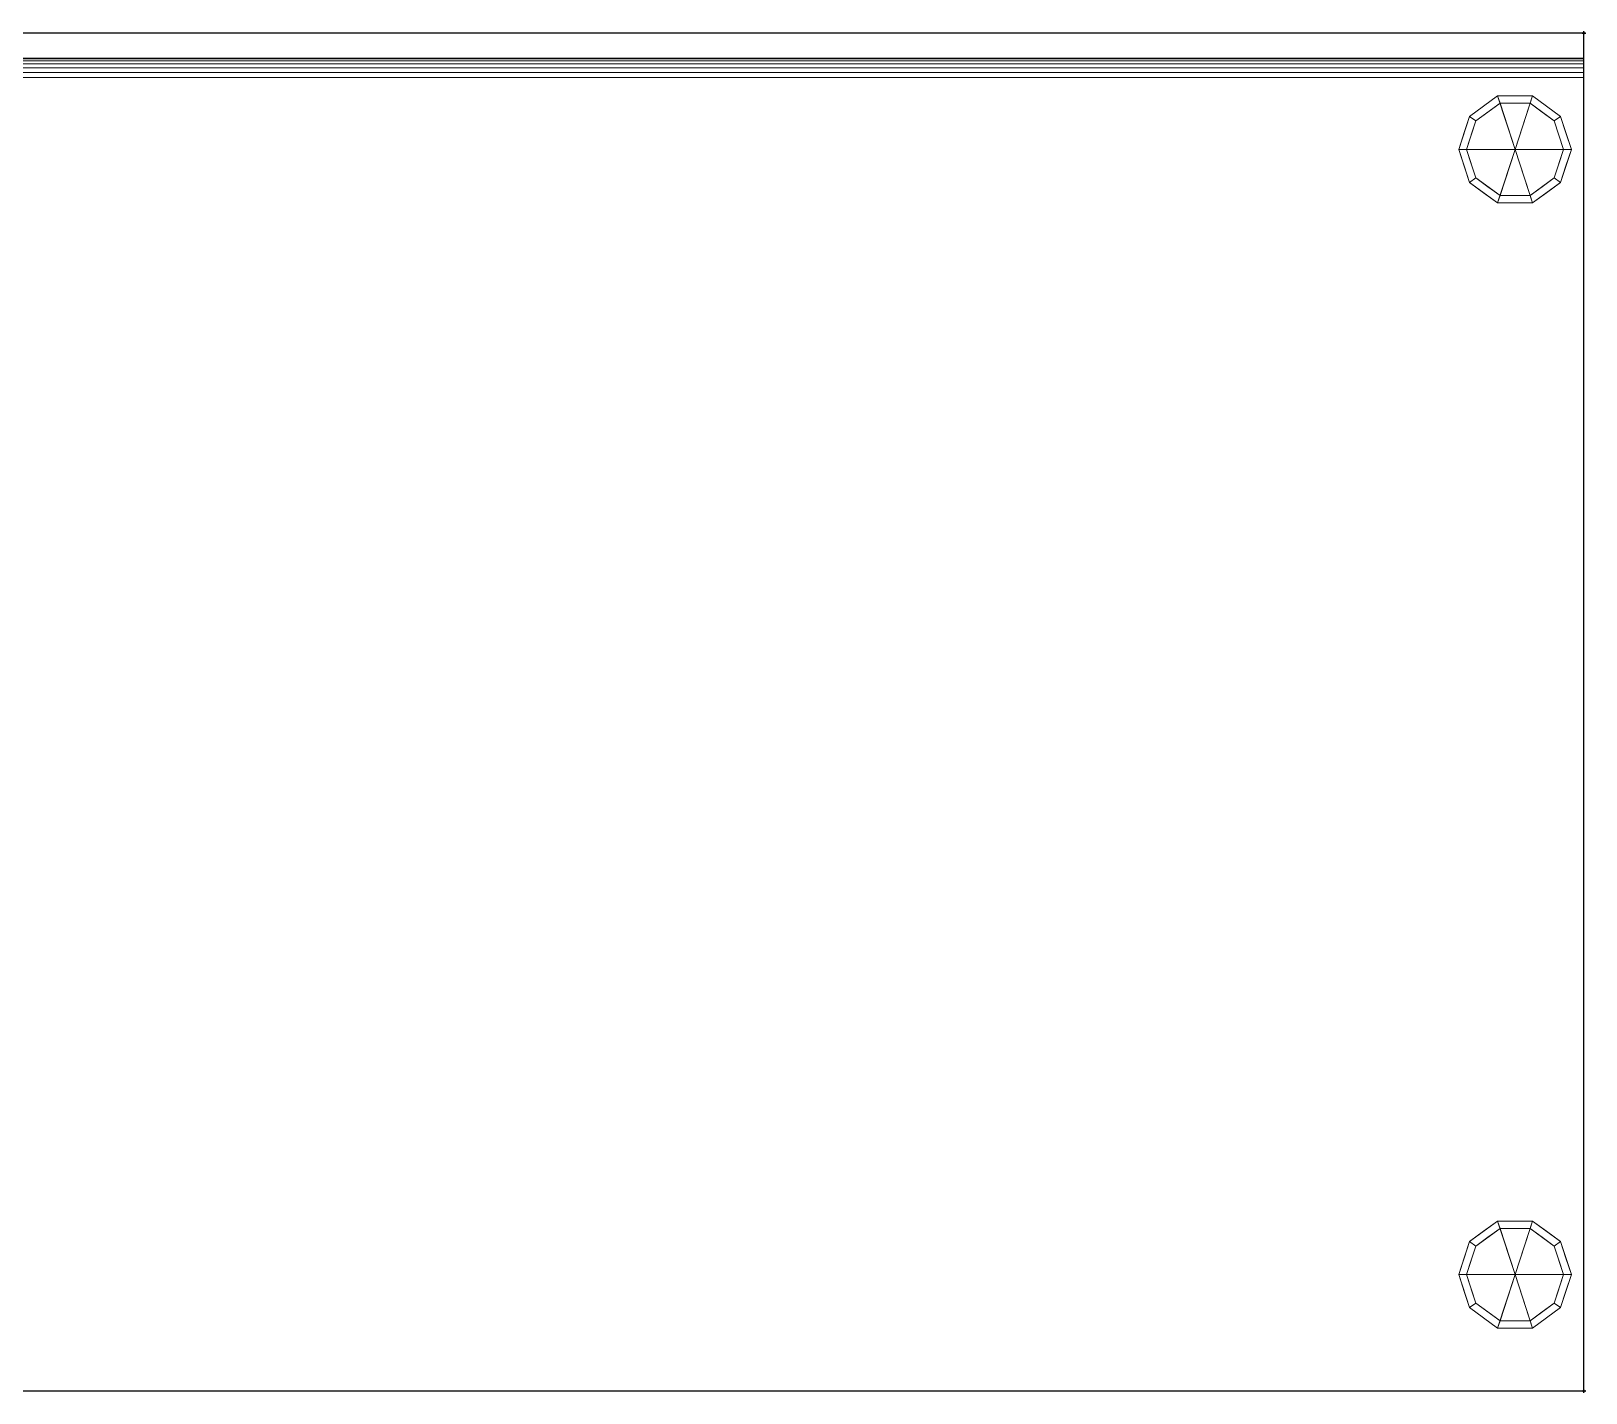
# Model space of a CAD drawing. Header units: millimetres. Extents: x -1 to 1601, y -701 to 1.
# Drawn here: x 800 to 1601, y -701 to 1 of the extents above; entities that cross this region are included whole.
import ezdxf

# ---------------------------------------------------------------- set-up
doc = ezdxf.new("R2010")
doc.units = ezdxf.units.MM
doc.header["$PDMODE"] = 34
for name, color, linetype in [('IQ_200_2D', 1, 'Continuous'), ('IQ_200_3D', 1, 'Continuous'), ('IQ_204_2D', 7, 'Continuous'), ('IQ_INS_3D', 3, 'Continuous')]:
    doc.layers.add(name, color=color, linetype=linetype)

msp = doc.modelspace()

# ---------------------------------------------------------------- linework, layer by layer
at = {"layer": 'IQ_200_2D'}
for p, q in [((1600, -700), (1600, 0)), ((1600, 0), (0, 0)), ((0, -700), (1600, -700))]:
    msp.add_line(p, q, dxfattribs=at)
at = {"layer": 'IQ_204_2D', "ltscale": 10}
msp.add_line((0, -13), (1600, -13), dxfattribs=at)
at = {"layer": 'IQ_INS_3D'}
for p in [(1600, 0), (1600, -700)]:
    msp.add_point(p, dxfattribs=at)

# ---------------------------------------------------------------- meshes
at = {"layer": 'IQ_200_3D', "lineweight": 18}
mesh = msp.add_polyface(dxfattribs=at)
corners = [(1600, -700, 850), (0, -700, 850), (0, 0, 850), (1600, 0, 850)]
mesh.append_faces([[corners[k] for k in face] for face in [(0, 1, 2, 3)]])
mesh = msp.add_polyface(dxfattribs=at)
corners = [(1600, 0, 850), (0, 0, 850), (0, 0, 1000), (1600, 0, 1000)]
mesh.append_faces([[corners[k] for k in face] for face in [(0, 1, 2, 3)]])
mesh = msp.add_polyface(dxfattribs=at)
corners = [(1600, 0, 1000), (0, 0, 1000), (0, -13, 1000), (1600, -13, 1000)]
mesh.append_faces([[corners[k] for k in face] for face in [(0, 1, 2, 3)]])
mesh = msp.add_polyface(dxfattribs=at)
corners = [(1600, -23, 900), (1600, -700, 900), (1600, -700, 850), (1600, 0, 850), (1600, 0, 1000), (1600, -13, 1000), (1600, -13, 910), (1600, -13.34, 907.41), (1600, -14.34, 905), (1600, -15.93, 902.93), (1600, -18, 901.34), (1600, -20.41, 900.34)]
mesh.append_faces([[corners[k] for k in face] for face in [(7, 3, 6)]], dxfattribs={"vtx0": -1, "vtx1": -1})
mesh.append_faces([[corners[k] for k in face] for face in [(3, 7, 8), (3, 8, 9)]], dxfattribs={"vtx0": -1, "vtx2": -1})
mesh.append_faces([[corners[k] for k in face] for face in [(10, 11, 3), (9, 10, 3), (11, 0, 3)]], dxfattribs={"vtx1": -1, "vtx2": -1})
mesh.append_faces([[corners[k] for k in face] for face in [(4, 5, 6, 3)]], dxfattribs={"vtx2": -1})
mesh.append_faces([[corners[k] for k in face] for face in [(0, 1, 2, 3)]], dxfattribs={"vtx3": -1})
mesh = msp.add_polyface(dxfattribs=at)
corners = [(1600, -13, 1000), (0, -13, 1000), (0, -13, 910), (1600, -13, 910)]
mesh.append_faces([[corners[k] for k in face] for face in [(0, 1, 2, 3)]])
mesh = msp.add_polyface(dxfattribs=at)
corners = [(1600, -23, 900), (1600, -20.41, 900.34), (1600, -18, 901.34), (1600, -15.93, 902.93), (1600, -14.34, 905), (1600, -13.34, 907.41), (1600, -13, 910), (0, -13, 910), (0, -13.34, 907.41), (0, -14.34, 905), (0, -15.93, 902.93), (0, -18, 901.34), (0, -20.41, 900.34), (0, -23, 900)]
mesh.append_faces([[corners[k] for k in face] for face in [(8, 5, 6, 7)]], dxfattribs={"vtx0": -1})
mesh.append_faces([[corners[k] for k in face] for face in [(9, 4, 5, 8), (4, 9, 10, 3), (12, 1, 2, 11), (3, 10, 11, 2)]], dxfattribs={"vtx0": -1, "vtx2": -1})
mesh.append_faces([[corners[k] for k in face] for face in [(13, 0, 1, 12)]], dxfattribs={"vtx2": -1})
mesh = msp.add_polyface(dxfattribs=at)
corners = [(1600, -23, 900), (0, -23, 900), (0, -700, 900), (1600, -700, 900)]
mesh.append_faces([[corners[k] for k in face] for face in [(0, 1, 2, 3)]])
mesh = msp.add_polyface(dxfattribs=at)
corners = [(1564.5, -60, 850), (1593.5, -60, 850), (1587.96, -42.95, 850), (1573.46, -32.42, 850), (1555.54, -32.42, 850), (1541.04, -42.95, 850), (1535.5, -60, 850)]
mesh.append_faces([[corners[k] for k in face] for face in [(0, 4, 5, 6)]], dxfattribs={"vtx0": -1})
mesh.append_faces([[corners[k] for k in face] for face in [(0, 3, 4)]], dxfattribs={"vtx0": -1, "vtx2": -1})
mesh.append_faces([[corners[k] for k in face] for face in [(0, 1, 2, 3)]], dxfattribs={"vtx3": -1})
mesh = msp.add_polyface(dxfattribs=at)
corners = [(1535.5, -60, 850), (1541.04, -42.95, 850), (1555.54, -32.42, 850), (1573.46, -32.42, 850), (1587.96, -42.95, 850), (1593.5, -60, 850), (1593.5, -60, 75), (1587.96, -42.95, 75), (1573.46, -32.42, 75), (1555.54, -32.42, 75), (1541.04, -42.95, 75), (1535.5, -60, 75), (1590.51, -50.81, 850), (1590.73, -51.48, 75), (1580.71, -37.69, 850), (1580.71, -37.69, 75), (1564.5, -32.42, 850), (1564.5, -32.42, 75), (1548.29, -37.69, 850), (1548.29, -37.69, 75), (1538.49, -50.81, 850), (1538.27, -51.48, 75)]
mesh.append_faces([[corners[k] for k in face] for face in [(13, 5, 6), (0, 21, 11)]], dxfattribs={"vtx0": -1})
mesh.append_faces([[corners[k] for k in face] for face in [(7, 12, 13), (5, 13, 12)]], dxfattribs={"vtx0": -1, "vtx1": -1})
mesh.append_faces([[corners[k] for k in face] for face in [(20, 10, 21), (14, 15, 8, 3), (4, 7, 15, 14), (7, 4, 12), (16, 17, 9, 2), (18, 19, 10, 1), (19, 18, 2, 9), (17, 16, 3, 8)]], dxfattribs={"vtx0": -1, "vtx2": -1})
mesh.append_faces([[corners[k] for k in face] for face in [(20, 1, 10), (0, 20, 21)]], dxfattribs={"vtx1": -1, "vtx2": -1})
mesh = msp.add_polyface(dxfattribs=at)
corners = [(1535.5, -60, 75), (1541.04, -42.95, 75), (1555.54, -32.42, 75), (1573.46, -32.42, 75), (1587.96, -42.95, 75), (1593.5, -60, 75), (1589.5, -60, 75), (1584.73, -45.31, 75), (1572.23, -36.22, 75), (1556.77, -36.22, 75), (1544.27, -45.31, 75), (1539.5, -60, 75)]
mesh.append_faces([[corners[k] for k in face] for face in [(10, 1, 2, 9)]], dxfattribs={"vtx0": -1, "vtx2": -1})
mesh.append_faces([[corners[k] for k in face] for face in [(6, 7, 4, 5)]], dxfattribs={"vtx1": -1})
mesh.append_faces([[corners[k] for k in face] for face in [(8, 9, 2, 3), (7, 8, 3, 4)]], dxfattribs={"vtx1": -1, "vtx3": -1})
mesh.append_faces([[corners[k] for k in face] for face in [(11, 0, 1, 10)]], dxfattribs={"vtx2": -1})
mesh = msp.add_polyface(dxfattribs=at)
corners = [(1539.5, -60, 75), (1544.27, -45.31, 75), (1556.77, -36.22, 75), (1572.23, -36.22, 75), (1584.73, -45.31, 75), (1589.5, -60, 75), (1589.5, -60, 0), (1584.73, -45.31, 0), (1572.23, -36.22, 0), (1556.77, -36.22, 0), (1544.27, -45.31, 0), (1539.5, -60, 0), (1578.48, -40.76, 75), (1578.48, -40.76, 0), (1587.11, -52.65, 75), (1587.11, -52.65, 0), (1564.5, -36.22, 75), (1564.5, -36.22, 0), (1550.52, -40.76, 0), (1550.52, -40.76, 75), (1542.59, -50.5, 0), (1541.89, -52.65, 75), (1541.04, -55.25, 0)]
mesh.append_faces([[corners[k] for k in face] for face in [(15, 14, 5, 6)]], dxfattribs={"vtx0": -1})
mesh.append_faces([[corners[k] for k in face] for face in [(1, 20, 21), (21, 22, 0), (20, 1, 10)]], dxfattribs={"vtx0": -1, "vtx1": -1})
mesh.append_faces([[corners[k] for k in face] for face in [(14, 15, 7, 4), (21, 20, 22)]], dxfattribs={"vtx0": -1, "vtx2": -1})
mesh.append_faces([[corners[k] for k in face] for face in [(3, 12, 13, 8), (7, 13, 12, 4), (18, 10, 1, 19), (17, 9, 2, 16), (9, 18, 19, 2), (16, 3, 8, 17)]], dxfattribs={"vtx1": -1, "vtx3": -1})
mesh.append_faces([[corners[k] for k in face] for face in [(22, 11, 0)]], dxfattribs={"vtx2": -1})
mesh = msp.add_polyface(dxfattribs=at)
corners = [(1539.5, -60, 0), (1544.27, -45.31, 0), (1556.77, -36.22, 0), (1572.23, -36.22, 0), (1584.73, -45.31, 0), (1589.5, -60, 0), (1564.5, -60, 0)]
mesh.append_faces([[corners[k] for k in face] for face in [(1, 2, 6, 0)]], dxfattribs={"vtx1": -1})
mesh.append_faces([[corners[k] for k in face] for face in [(2, 3, 6)]], dxfattribs={"vtx1": -1, "vtx2": -1})
mesh.append_faces([[corners[k] for k in face] for face in [(4, 5, 6, 3)]], dxfattribs={"vtx2": -1})
mesh = msp.add_polyface(dxfattribs=at)
corners = [(1564.5, -60, 850), (1535.5, -60, 850), (1541.04, -77.05, 850), (1555.54, -87.58, 850), (1573.46, -87.58, 850), (1587.96, -77.05, 850), (1593.5, -60, 850)]
mesh.append_faces([[corners[k] for k in face] for face in [(0, 4, 5, 6)]], dxfattribs={"vtx0": -1})
mesh.append_faces([[corners[k] for k in face] for face in [(4, 0, 3)]], dxfattribs={"vtx0": -1, "vtx1": -1})
mesh.append_faces([[corners[k] for k in face] for face in [(0, 1, 2, 3)]], dxfattribs={"vtx3": -1})
mesh = msp.add_polyface(dxfattribs=at)
corners = [(1593.5, -60, 850), (1587.96, -77.05, 850), (1573.46, -87.58, 850), (1555.54, -87.58, 850), (1541.04, -77.05, 850), (1535.5, -60, 850), (1535.5, -60, 75), (1541.04, -77.05, 75), (1555.54, -87.58, 75), (1573.46, -87.58, 75), (1587.96, -77.05, 75), (1593.5, -60, 75), (1538.49, -69.19, 75), (1538.27, -68.52, 850), (1548.29, -82.31, 850), (1548.29, -82.31, 75), (1564.5, -87.58, 850), (1564.5, -87.58, 75), (1580.71, -82.31, 850), (1580.71, -82.31, 75), (1590.51, -69.19, 850), (1590.73, -68.52, 75)]
mesh.append_faces([[corners[k] for k in face] for face in [(6, 13, 5)]], dxfattribs={"vtx0": -1})
mesh.append_faces([[corners[k] for k in face] for face in [(7, 4, 12), (1, 10, 20)]], dxfattribs={"vtx0": -1, "vtx1": -1})
mesh.append_faces([[corners[k] for k in face] for face in [(14, 15, 8, 3), (4, 7, 15, 14), (12, 4, 13), (10, 1, 18, 19), (20, 10, 21), (2, 9, 19, 18), (9, 2, 16)]], dxfattribs={"vtx0": -1, "vtx2": -1})
mesh.append_faces([[corners[k] for k in face] for face in [(6, 12, 13), (0, 20, 21), (8, 17, 3)]], dxfattribs={"vtx1": -1, "vtx2": -1})
mesh.append_faces([[corners[k] for k in face] for face in [(17, 9, 16, 3)]], dxfattribs={"vtx1": -1, "vtx3": -1})
mesh.append_faces([[corners[k] for k in face] for face in [(21, 11, 0)]], dxfattribs={"vtx2": -1})
mesh = msp.add_polyface(dxfattribs=at)
corners = [(1593.5, -60, 75), (1587.96, -77.05, 75), (1573.46, -87.58, 75), (1555.54, -87.58, 75), (1541.04, -77.05, 75), (1535.5, -60, 75), (1539.5, -60, 75), (1544.27, -74.69, 75), (1556.77, -83.78, 75), (1572.23, -83.78, 75), (1584.73, -74.69, 75), (1589.5, -60, 75)]
mesh.append_faces([[corners[k] for k in face] for face in [(1, 10, 11, 0)]], dxfattribs={"vtx0": -1})
mesh.append_faces([[corners[k] for k in face] for face in [(3, 8, 9, 2), (2, 9, 10, 1)]], dxfattribs={"vtx0": -1, "vtx2": -1})
mesh.append_faces([[corners[k] for k in face] for face in [(3, 4, 7, 8)]], dxfattribs={"vtx1": -1, "vtx3": -1})
mesh.append_faces([[corners[k] for k in face] for face in [(4, 5, 6, 7)]], dxfattribs={"vtx3": -1})
mesh = msp.add_polyface(dxfattribs=at)
corners = [(1589.5, -60, 75), (1584.73, -74.69, 75), (1572.23, -83.78, 75), (1556.77, -83.78, 75), (1544.27, -74.69, 75), (1539.5, -60, 75), (1539.5, -60, 0), (1544.27, -74.69, 0), (1556.77, -83.78, 0), (1572.23, -83.78, 0), (1584.73, -74.69, 0), (1589.5, -60, 0), (1542.59, -69.5, 75), (1541.89, -67.35, 0), (1550.52, -79.24, 0), (1550.52, -79.24, 75), (1564.5, -83.78, 75), (1564.5, -83.78, 0), (1578.48, -79.24, 0), (1578.48, -79.24, 75), (1586.41, -69.5, 0), (1587.11, -67.35, 75), (1541.04, -64.75, 75), (1587.96, -64.75, 0)]
mesh.append_faces([[corners[k] for k in face] for face in [(7, 12, 13), (21, 23, 0), (1, 20, 21), (20, 1, 10)]], dxfattribs={"vtx0": -1, "vtx1": -1})
mesh.append_faces([[corners[k] for k in face] for face in [(13, 12, 22), (7, 4, 12), (21, 20, 23)]], dxfattribs={"vtx0": -1, "vtx2": -1})
mesh.append_faces([[corners[k] for k in face] for face in [(6, 13, 22)]], dxfattribs={"vtx1": -1, "vtx2": -1})
mesh.append_faces([[corners[k] for k in face] for face in [(15, 4, 7, 14), (3, 15, 14, 8), (17, 9, 2, 16), (19, 2, 9, 18), (18, 10, 1, 19), (16, 3, 8, 17)]], dxfattribs={"vtx1": -1, "vtx3": -1})
mesh.append_faces([[corners[k] for k in face] for face in [(22, 5, 6), (23, 11, 0)]], dxfattribs={"vtx2": -1})
mesh = msp.add_polyface(dxfattribs=at)
corners = [(1589.5, -60, 0), (1584.73, -74.69, 0), (1572.23, -83.78, 0), (1556.77, -83.78, 0), (1544.27, -74.69, 0), (1539.5, -60, 0), (1564.5, -60, 0)]
mesh.append_faces([[corners[k] for k in face] for face in [(3, 6, 2)]], dxfattribs={"vtx0": -1, "vtx1": -1})
mesh.append_faces([[corners[k] for k in face] for face in [(1, 2, 6, 0)]], dxfattribs={"vtx1": -1})
mesh.append_faces([[corners[k] for k in face] for face in [(4, 5, 6, 3)]], dxfattribs={"vtx2": -1})
mesh = msp.add_polyface(dxfattribs=at)
corners = [(1564.5, -640, 850), (1593.5, -640, 850), (1587.96, -622.95, 850), (1573.46, -612.42, 850), (1555.54, -612.42, 850), (1541.04, -622.95, 850), (1535.5, -640, 850)]
mesh.append_faces([[corners[k] for k in face] for face in [(0, 4, 5, 6)]], dxfattribs={"vtx0": -1})
mesh.append_faces([[corners[k] for k in face] for face in [(0, 3, 4)]], dxfattribs={"vtx0": -1, "vtx2": -1})
mesh.append_faces([[corners[k] for k in face] for face in [(0, 1, 2, 3)]], dxfattribs={"vtx3": -1})
mesh = msp.add_polyface(dxfattribs=at)
corners = [(1535.5, -640, 850), (1541.04, -622.95, 850), (1555.54, -612.42, 850), (1573.46, -612.42, 850), (1587.96, -622.95, 850), (1593.5, -640, 850), (1593.5, -640, 75), (1587.96, -622.95, 75), (1573.46, -612.42, 75), (1555.54, -612.42, 75), (1541.04, -622.95, 75), (1535.5, -640, 75), (1590.51, -630.81, 850), (1590.73, -631.48, 75), (1580.71, -617.69, 850), (1580.71, -617.69, 75), (1564.5, -612.42, 850), (1564.5, -612.42, 75), (1548.29, -617.69, 850), (1548.29, -617.69, 75), (1538.49, -630.81, 850), (1538.27, -631.48, 75)]
mesh.append_faces([[corners[k] for k in face] for face in [(13, 5, 6), (0, 21, 11)]], dxfattribs={"vtx0": -1})
mesh.append_faces([[corners[k] for k in face] for face in [(7, 12, 13), (5, 13, 12)]], dxfattribs={"vtx0": -1, "vtx1": -1})
mesh.append_faces([[corners[k] for k in face] for face in [(20, 10, 21), (14, 15, 8, 3), (4, 7, 15, 14), (7, 4, 12), (16, 17, 9, 2), (18, 19, 10, 1), (19, 18, 2, 9), (17, 16, 3, 8)]], dxfattribs={"vtx0": -1, "vtx2": -1})
mesh.append_faces([[corners[k] for k in face] for face in [(20, 1, 10), (0, 20, 21)]], dxfattribs={"vtx1": -1, "vtx2": -1})
mesh = msp.add_polyface(dxfattribs=at)
corners = [(1535.5, -640, 75), (1541.04, -622.95, 75), (1555.54, -612.42, 75), (1573.46, -612.42, 75), (1587.96, -622.95, 75), (1593.5, -640, 75), (1589.5, -640, 75), (1584.73, -625.31, 75), (1572.23, -616.22, 75), (1556.77, -616.22, 75), (1544.27, -625.31, 75), (1539.5, -640, 75)]
mesh.append_faces([[corners[k] for k in face] for face in [(10, 1, 2, 9)]], dxfattribs={"vtx0": -1, "vtx2": -1})
mesh.append_faces([[corners[k] for k in face] for face in [(6, 7, 4, 5)]], dxfattribs={"vtx1": -1})
mesh.append_faces([[corners[k] for k in face] for face in [(8, 9, 2, 3), (7, 8, 3, 4)]], dxfattribs={"vtx1": -1, "vtx3": -1})
mesh.append_faces([[corners[k] for k in face] for face in [(11, 0, 1, 10)]], dxfattribs={"vtx2": -1})
mesh = msp.add_polyface(dxfattribs=at)
corners = [(1539.5, -640, 75), (1544.27, -625.31, 75), (1556.77, -616.22, 75), (1572.23, -616.22, 75), (1584.73, -625.31, 75), (1589.5, -640, 75), (1589.5, -640, 0), (1584.73, -625.31, 0), (1572.23, -616.22, 0), (1556.77, -616.22, 0), (1544.27, -625.31, 0), (1539.5, -640, 0), (1578.48, -620.76, 75), (1578.48, -620.76, 0), (1587.11, -632.65, 75), (1587.11, -632.65, 0), (1564.5, -616.22, 75), (1564.5, -616.22, 0), (1550.52, -620.76, 0), (1550.52, -620.76, 75), (1542.59, -630.5, 0), (1541.89, -632.65, 75), (1541.04, -635.25, 0)]
mesh.append_faces([[corners[k] for k in face] for face in [(15, 14, 5, 6)]], dxfattribs={"vtx0": -1})
mesh.append_faces([[corners[k] for k in face] for face in [(1, 20, 21), (21, 22, 0), (20, 1, 10)]], dxfattribs={"vtx0": -1, "vtx1": -1})
mesh.append_faces([[corners[k] for k in face] for face in [(14, 15, 7, 4), (21, 20, 22)]], dxfattribs={"vtx0": -1, "vtx2": -1})
mesh.append_faces([[corners[k] for k in face] for face in [(3, 12, 13, 8), (7, 13, 12, 4), (18, 10, 1, 19), (17, 9, 2, 16), (9, 18, 19, 2), (16, 3, 8, 17)]], dxfattribs={"vtx1": -1, "vtx3": -1})
mesh.append_faces([[corners[k] for k in face] for face in [(22, 11, 0)]], dxfattribs={"vtx2": -1})
mesh = msp.add_polyface(dxfattribs=at)
corners = [(1539.5, -640, 0), (1544.27, -625.31, 0), (1556.77, -616.22, 0), (1572.23, -616.22, 0), (1584.73, -625.31, 0), (1589.5, -640, 0), (1564.5, -640, 0)]
mesh.append_faces([[corners[k] for k in face] for face in [(1, 2, 6, 0)]], dxfattribs={"vtx1": -1})
mesh.append_faces([[corners[k] for k in face] for face in [(2, 3, 6)]], dxfattribs={"vtx1": -1, "vtx2": -1})
mesh.append_faces([[corners[k] for k in face] for face in [(4, 5, 6, 3)]], dxfattribs={"vtx2": -1})
mesh = msp.add_polyface(dxfattribs=at)
corners = [(1564.5, -640, 850), (1535.5, -640, 850), (1541.04, -657.05, 850), (1555.54, -667.58, 850), (1573.46, -667.58, 850), (1587.96, -657.05, 850), (1593.5, -640, 850)]
mesh.append_faces([[corners[k] for k in face] for face in [(0, 4, 5, 6)]], dxfattribs={"vtx0": -1})
mesh.append_faces([[corners[k] for k in face] for face in [(4, 0, 3)]], dxfattribs={"vtx0": -1, "vtx1": -1})
mesh.append_faces([[corners[k] for k in face] for face in [(0, 1, 2, 3)]], dxfattribs={"vtx3": -1})
mesh = msp.add_polyface(dxfattribs=at)
corners = [(1593.5, -640, 850), (1587.96, -657.05, 850), (1573.46, -667.58, 850), (1555.54, -667.58, 850), (1541.04, -657.05, 850), (1535.5, -640, 850), (1535.5, -640, 75), (1541.04, -657.05, 75), (1555.54, -667.58, 75), (1573.46, -667.58, 75), (1587.96, -657.05, 75), (1593.5, -640, 75), (1538.49, -649.19, 75), (1538.27, -648.52, 850), (1548.29, -662.31, 850), (1548.29, -662.31, 75), (1564.5, -667.58, 850), (1564.5, -667.58, 75), (1580.71, -662.31, 850), (1580.71, -662.31, 75), (1590.51, -649.19, 850), (1590.73, -648.52, 75)]
mesh.append_faces([[corners[k] for k in face] for face in [(6, 13, 5)]], dxfattribs={"vtx0": -1})
mesh.append_faces([[corners[k] for k in face] for face in [(7, 4, 12), (1, 10, 20)]], dxfattribs={"vtx0": -1, "vtx1": -1})
mesh.append_faces([[corners[k] for k in face] for face in [(14, 15, 8, 3), (4, 7, 15, 14), (12, 4, 13), (10, 1, 18, 19), (20, 10, 21), (2, 9, 19, 18), (9, 2, 16)]], dxfattribs={"vtx0": -1, "vtx2": -1})
mesh.append_faces([[corners[k] for k in face] for face in [(6, 12, 13), (0, 20, 21), (8, 17, 3)]], dxfattribs={"vtx1": -1, "vtx2": -1})
mesh.append_faces([[corners[k] for k in face] for face in [(17, 9, 16, 3)]], dxfattribs={"vtx1": -1, "vtx3": -1})
mesh.append_faces([[corners[k] for k in face] for face in [(21, 11, 0)]], dxfattribs={"vtx2": -1})
mesh = msp.add_polyface(dxfattribs=at)
corners = [(1593.5, -640, 75), (1587.96, -657.05, 75), (1573.46, -667.58, 75), (1555.54, -667.58, 75), (1541.04, -657.05, 75), (1535.5, -640, 75), (1539.5, -640, 75), (1544.27, -654.69, 75), (1556.77, -663.78, 75), (1572.23, -663.78, 75), (1584.73, -654.69, 75), (1589.5, -640, 75)]
mesh.append_faces([[corners[k] for k in face] for face in [(1, 10, 11, 0)]], dxfattribs={"vtx0": -1})
mesh.append_faces([[corners[k] for k in face] for face in [(3, 8, 9, 2), (2, 9, 10, 1)]], dxfattribs={"vtx0": -1, "vtx2": -1})
mesh.append_faces([[corners[k] for k in face] for face in [(3, 4, 7, 8)]], dxfattribs={"vtx1": -1, "vtx3": -1})
mesh.append_faces([[corners[k] for k in face] for face in [(4, 5, 6, 7)]], dxfattribs={"vtx3": -1})
mesh = msp.add_polyface(dxfattribs=at)
corners = [(1589.5, -640, 75), (1584.73, -654.69, 75), (1572.23, -663.78, 75), (1556.77, -663.78, 75), (1544.27, -654.69, 75), (1539.5, -640, 75), (1539.5, -640, 0), (1544.27, -654.69, 0), (1556.77, -663.78, 0), (1572.23, -663.78, 0), (1584.73, -654.69, 0), (1589.5, -640, 0), (1542.59, -649.5, 75), (1541.89, -647.35, 0), (1550.52, -659.24, 0), (1550.52, -659.24, 75), (1564.5, -663.78, 75), (1564.5, -663.78, 0), (1578.48, -659.24, 0), (1578.48, -659.24, 75), (1586.41, -649.5, 0), (1587.11, -647.35, 75), (1541.04, -644.75, 75), (1587.96, -644.75, 0)]
mesh.append_faces([[corners[k] for k in face] for face in [(7, 12, 13), (21, 23, 0), (1, 20, 21), (20, 1, 10)]], dxfattribs={"vtx0": -1, "vtx1": -1})
mesh.append_faces([[corners[k] for k in face] for face in [(13, 12, 22), (7, 4, 12), (21, 20, 23)]], dxfattribs={"vtx0": -1, "vtx2": -1})
mesh.append_faces([[corners[k] for k in face] for face in [(6, 13, 22)]], dxfattribs={"vtx1": -1, "vtx2": -1})
mesh.append_faces([[corners[k] for k in face] for face in [(15, 4, 7, 14), (3, 15, 14, 8), (17, 9, 2, 16), (19, 2, 9, 18), (18, 10, 1, 19), (16, 3, 8, 17)]], dxfattribs={"vtx1": -1, "vtx3": -1})
mesh.append_faces([[corners[k] for k in face] for face in [(22, 5, 6), (23, 11, 0)]], dxfattribs={"vtx2": -1})
mesh = msp.add_polyface(dxfattribs=at)
corners = [(1589.5, -640, 0), (1584.73, -654.69, 0), (1572.23, -663.78, 0), (1556.77, -663.78, 0), (1544.27, -654.69, 0), (1539.5, -640, 0), (1564.5, -640, 0)]
mesh.append_faces([[corners[k] for k in face] for face in [(3, 6, 2)]], dxfattribs={"vtx0": -1, "vtx1": -1})
mesh.append_faces([[corners[k] for k in face] for face in [(1, 2, 6, 0)]], dxfattribs={"vtx1": -1})
mesh.append_faces([[corners[k] for k in face] for face in [(4, 5, 6, 3)]], dxfattribs={"vtx2": -1})
mesh = msp.add_polyface(dxfattribs=at)
corners = [(1600, -700, 900), (0, -700, 900), (0, -700, 850), (1600, -700, 850)]
mesh.append_faces([[corners[k] for k in face] for face in [(0, 1, 2, 3)]])

doc.saveas('drawing.dxf')
